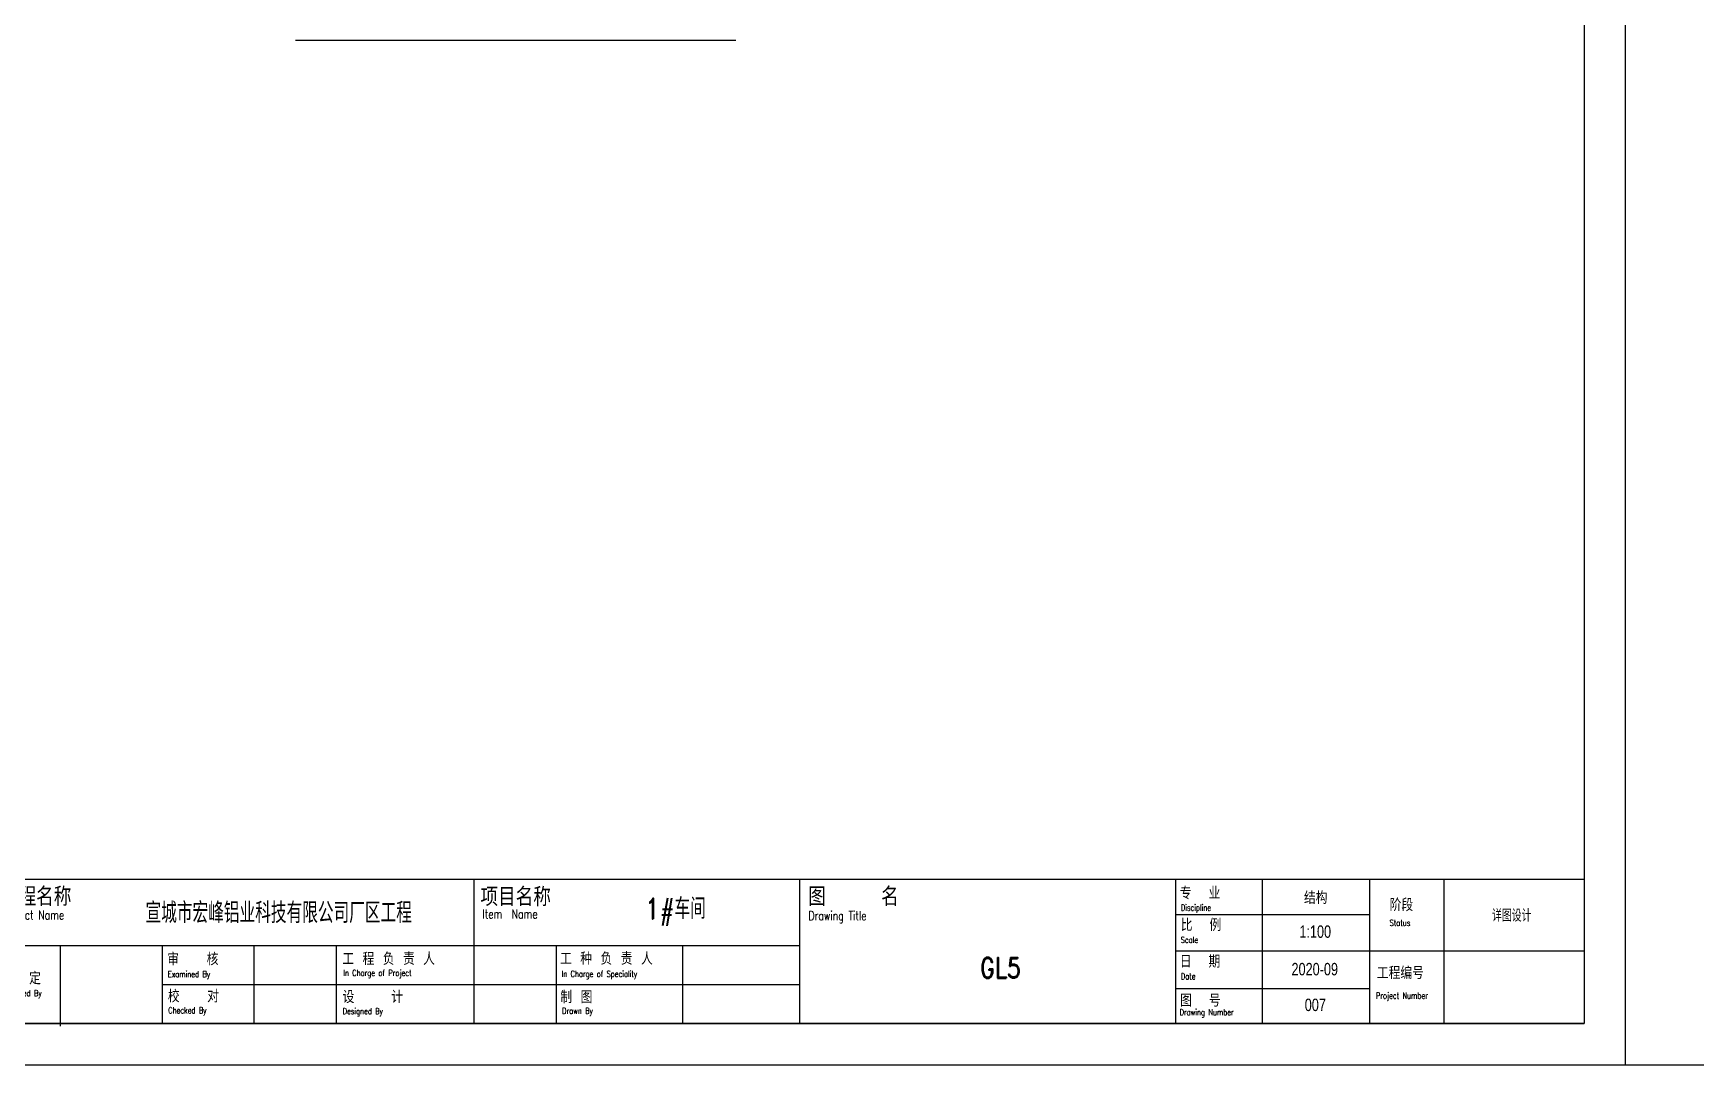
# Model space of a CAD drawing. Header units: inches. Extents: x 129725932 to 129894734, y 55771230 to 55809283.
# Drawn here: x 129846636 to 129852585, y 55800518 to 55804209 of the extents above; entities that cross this region are included whole.
import ezdxf
from ezdxf.enums import TextEntityAlignment as Align

# ---------------------------------------------------------------- set-up
doc = ezdxf.new("R2010")
doc.units = ezdxf.units.IN
doc.header["$MEASUREMENT"] = 0
doc.layers.add('TK', color=140, linetype='Continuous')
doc.styles.add('ARIAL', font='swisscl.ttf', dxfattribs={"width": 0.7})
doc.styles.add('HZXY', font='romand.shx', dxfattribs={"bigfont": 'hzxy.shx'})
doc.styles.add('ROMANC', font='romanc.shx', dxfattribs={"width": 0.8, "bigfont": 'hztxt.shx'})

# ---------------------------------------------------------------- blocks, each defined once
blk = doc.blocks.new('TK')
at = {"layer": 'TK', "lineweight": -3}
for p, q in [((6334425.8, 2858636.6), (6334425.8, 2870306.6)), ((6334425.8, 2858636.6), (6334425.8, 2870306.6)), ((6350948.5, 2858636.6), (6350948.5, 2870306.6)), ((6350948.5, 2858636.6), (6350948.5, 2870306.6)), ((6350752, 2870110.2), (6350752, 2858833.1)), ((6350752, 2870110.2), (6350752, 2858833.1)), ((6339769.6, 2859520.7), (6350752, 2859520.7)), ((6339769.6, 2859520.7), (6350752, 2859520.7)), ((6345461, 2859520.7), (6345461, 2858833.1)), ((6345461, 2859520.7), (6345461, 2858833.1)), ((6347013.7, 2859520.7), (6347013.7, 2858833.1)), ((6347013.7, 2859520.7), (6347013.7, 2858833.1)), ((6347013.7, 2859520.7), (6347013.7, 2858833.1)), ((6347013.7, 2859520.7), (6347013.7, 2858833.1)), ((6348804.1, 2859520.7), (6348804.1, 2858833.1)), ((6349216.7, 2859520.7), (6349216.7, 2858833.1)), ((6349728.7, 2859520.7), (6349728.7, 2858833.1)), ((6350082.3, 2859520.7), (6350082.3, 2858833.1)), ((6349728.7, 2859351.2), (6348804.1, 2859351.2)), ((6343153, 2859204.2), (6347013.7, 2859204.2)), ((6343153, 2859204.2), (6347013.7, 2859204.2)), ((6343491, 2859204.2), (6343491, 2858833.1)), ((6343491, 2859191), (6343491, 2858819.9)), ((6343976.7, 2859204.2), (6343976.7, 2858833.1)), ((6343976.7, 2859204.2), (6343976.7, 2858833.1)), ((6344413.2, 2859204.2), (6344413.2, 2858833.1)), ((6344806.2, 2859204.2), (6344806.2, 2858833.1)), ((6344806.2, 2859204.2), (6344806.2, 2858833.1)), ((6345853.9, 2859204.2), (6345853.9, 2858833.1)), ((6345853.9, 2859204.2), (6345853.9, 2858833.1)), ((6346455.9, 2859204.2), (6346455.9, 2858833.1)), ((6350752, 2859177.5), (6348804.1, 2859177.5)), ((6343976.7, 2859018.6), (6347013.7, 2859018.6)), ((6343976.7, 2859018.6), (6347013.7, 2859018.6)), ((6349728.7, 2858998.5), (6348804.1, 2858998.5)), ((6350752, 2858833.1), (6334917, 2858833.1)), ((6334917, 2858833.1), (6350752, 2858833.1)), ((6334917, 2858833.1), (6350752, 2858833.1)), ((6350752, 2858833.1), (6334917, 2858833.1)), ((6334425.8, 2858636.6), (6350948.5, 2858636.6)), ((6334425.8, 2858636.6), (6350948.5, 2858636.6))]:
    blk.add_line(p, q, dxfattribs=at)
at = {"layer": 'TK', "lineweight": -3, "style": 'HZXY', "width": 1}
for s, height, p in [('工程名称', 88.41, (6343208.3, 2859393.5)), ('工程名称', 88.41, (6343208.3, 2859393.5)), ('项目名称', 88.41, (6345493, 2859392.2)), ('项目名称', 88.41, (6345493, 2859392.2)), ('图    名', 88.41, (6347054.7, 2859393.4)), ('图    名', 88.41, (6347054.7, 2859393.4)), ('专  业', 58.94, (6348825.2, 2859425.2)), ('阶段', 58.94, (6349824.8, 2859368.6)), ('比  例', 58.94, (6348829.6, 2859273.3)), ('审   核', 58.94, (6344000.8, 2859110.3)), ('审   核', 58.94, (6344000.8, 2859110.3)), ('工 程 负 责 人', 58.94, (6344834.8, 2859111.9)), ('工 程 负 责 人', 58.94, (6344834.8, 2859111.9)), ('工 种 负 责 人', 58.94, (6345872.1, 2859112.8)), ('工 种 负 责 人', 58.94, (6345872.1, 2859112.8)), ('日  期', 58.94, (6348825.2, 2859099.1)), ('工程编号', 58.94, (6349764, 2859044.5)), ('审  定 ', 58.94, (6343206.2, 2859019.4)), ('审  定 ', 58.94, (6343206.2, 2859019.4)), ('校   对', 58.94, (6344003.6, 2858933.4)), ('校   对', 58.94, (6344003.6, 2858933.4)), ('设    计 ', 58.94, (6344836.4, 2858930.2)), ('设    计 ', 58.94, (6344836.4, 2858930.2)), ('制 图', 58.94, (6345873.9, 2858930)), ('制 图', 58.94, (6345873.9, 2858930)), ('图  号', 58.94, (6348826.7, 2858913.7))]:
    blk.add_text(s, height=height, dxfattribs=at).set_placement(p)
at = {"layer": 'TK', "lineweight": -3, "style": 'ROMANC', "text_generation_flag": 6, "width": 0.75}
for s, height, p in [('Project Name', 43.222, (6343209.7, 2859328.6)), ('Project Name', 43.222, (6343209.7, 2859328.6)), ('Item  Name', 43.22, (6345502.5, 2859333.6)), ('Item  Name', 43.22, (6345502.5, 2859333.6)), ('Drawing Title', 43.222, (6347055.7, 2859325.2)), ('Drawing Title', 43.222, (6347055.7, 2859325.2)), ('Discipline', 29.47, (6348830.1, 2859370.7)), ('Status', 29.47, (6349824.6, 2859298.2)), ('Scale', 29.47, (6348829.4, 2859217)), ('Examined By', 29.47, (6344003.5, 2859053.7)), ('Examined By', 29.47, (6344003.5, 2859053.7)), ('In Charge of Project', 29.47, (6344839.1, 2859059.6)), ('In Charge of Project', 29.47, (6344839.1, 2859059.6)), ('In Charge of Speciality', 29.47, (6345879.2, 2859054.9)), ('In Charge of Speciality', 29.47, (6345879.2, 2859054.9)), ('Date', 29.47, (6348830.1, 2859043.5)), ('Approved By', 29.47, (6343208.6, 2858963)), ('Approved By', 29.47, (6343208.6, 2858963)), ('Project Number', 29.47, (6349759.1, 2858951.3)), ('Checked By', 29.47, (6344005.3, 2858881.5)), ('Checked By', 29.47, (6344005.3, 2858881.5)), ('Designed By', 29.47, (6344836.6, 2858877.3)), ('Designed By', 29.47, (6344836.6, 2858877.3)), ('Drawn By', 29.47, (6345882, 2858878.9)), ('Drawn By', 29.47, (6345882, 2858878.9)), ('Drawing Number', 29.47, (6348823.9, 2858872.2))]:
    blk.add_text(s, height=height, rotation=180, dxfattribs=at).set_placement(p)
at = {"layer": 'TK', "lineweight": -3}
for tag, height, style, width, p in [('DISCIPLINE', 58.9, 'HZXY', 1, (6349472.7, 2859435.4)), ('PROJECT-NAME', 98.2, 'HZXY', 0.8, (6344531.8, 2859366.2)), ('ITEM-NAME', 98.2, 'HZXY', 0.8, (6346423, 2859369.9)), ('STATUS', 58.9, 'HZXY', 0.8, (6350406.5, 2859350.8)), ('版本号', 58.9, 'HZXY', 1, (6342281.9, 2859251.5)), ('REWORK-DATE', 58.9, 'ARIAL', 1, (6342814.4, 2859259)), ('DRAWING-TITLE', 98.2, 'HZXY', 0.8, (6347969.5, 2859229.5)), ('SCALE', 58.9, 'ARIAL', 1, (6349470.2, 2859271.1)), ('版本号', 58.9, 'HZXY', 1, (6342281.9, 2859078.2)), ('REWORK-DATE', 58.9, 'ARIAL', 1, (6342814.4, 2859087.1)), ('DRAWING-TITLE', 98.2, 'HZXY', 0.8, (6347970.5, 2859098.8)), ('DATE', 58.9, 'ARIAL', 1, (6349468, 2859092.1)), ('PROJECT-NUMBER', 58.9, 'ARIAL', 0.9, (6350395.7, 2859013.3)), ('DRAWING-TITLE', 98.2, 'HZXY', 0.8, (6347972.1, 2858962.5)), ('DRAWING-NUMBER', 58.9, 'ARIAL', 1, (6349470.8, 2858922)), ('版本号', 58.9, 'HZXY', 1, (6342281.9, 2858912.2)), ('REWORK-DATE', 58.9, 'ARIAL', 1, (6342814.4, 2858915.2))]:
    blk.add_attdef(tag, text='', height=height, dxfattribs=dict(at, style=style, width=width)).set_placement(p, align=Align.MIDDLE)

msp = doc.modelspace()

# ---------------------------------------------------------------- linework, layer by layer
msp.add_line((129847574.1, 55804184.4), (129849149.5, 55804184.4))

# ---------------------------------------------------------------- block references
ref = msp.add_blockref('TK', (125082305.7, 53653472.4), dxfattribs=dict(xscale=0.7510733052431083, yscale=0.7510733016690655, zscale=0.7510733068183653))
ref.add_attrib('STATUS', '详图设计', dxfattribs={"layer": 'TK', "lineweight": -3, "height": 44.27, "style": 'HZXY', "width": 0.8}).set_placement((129851926.5, 55801054.5), align=Align.MIDDLE)
ref.add_attrib('PROJECT-NAME', '宣城市宏峰铝业科技有限公司厂区工程', dxfattribs={"layer": 'TK', "lineweight": -3, "height": 73.78, "style": 'HZXY', "width": 0.8}).set_placement((129847514.2, 55801066), align=Align.MIDDLE)
ref.add_attrib('DRAWING-TITLE', 'GL5', dxfattribs={"layer": 'TK', "lineweight": -3, "height": 73.78, "style": 'HZXY', "width": 0.8}).set_placement((129850096.9, 55800865.2), align=Align.MIDDLE)
ref.add_attrib('ITEM-NAME', '1#车间', dxfattribs={"layer": 'TK', "lineweight": -3, "height": 73.78, "style": 'HZXY', "width": 0.8}).set_placement((129848934.6, 55801068.8), align=Align.MIDDLE)
ref.add_attrib('SCALE', '1:100', dxfattribs={"layer": 'TK', "lineweight": -3, "height": 44.27, "style": 'ARIAL', "width": 1}).set_placement((129851223.3, 55800994.6), align=Align.MIDDLE)
ref.add_attrib('DATE', '2020-09', dxfattribs={"layer": 'TK', "lineweight": -3, "height": 44.27, "style": 'ARIAL', "width": 1}).set_placement((129851221.6, 55800860.2), align=Align.MIDDLE)
ref.add_attrib('DRAWING-NUMBER', '007', dxfattribs={"layer": 'TK', "lineweight": -3, "height": 44.27, "style": 'ARIAL', "width": 1}).set_placement((129851223.7, 55800732.4), align=Align.MIDDLE)
ref.add_attrib('DISCIPLINE', '结构', dxfattribs={"layer": 'TK', "lineweight": -3, "height": 44.27, "style": 'HZXY', "width": 1}).set_placement((129851225.1, 55801118), align=Align.MIDDLE)
at = {"xscale": 0.7510733052431602, "yscale": 0.7510733016691172, "zscale": 0.7510733068184171}
msp.add_blockref('TK', (125094715.4, 53653472.4), dxfattribs=at)

doc.saveas('drawing.dxf')
